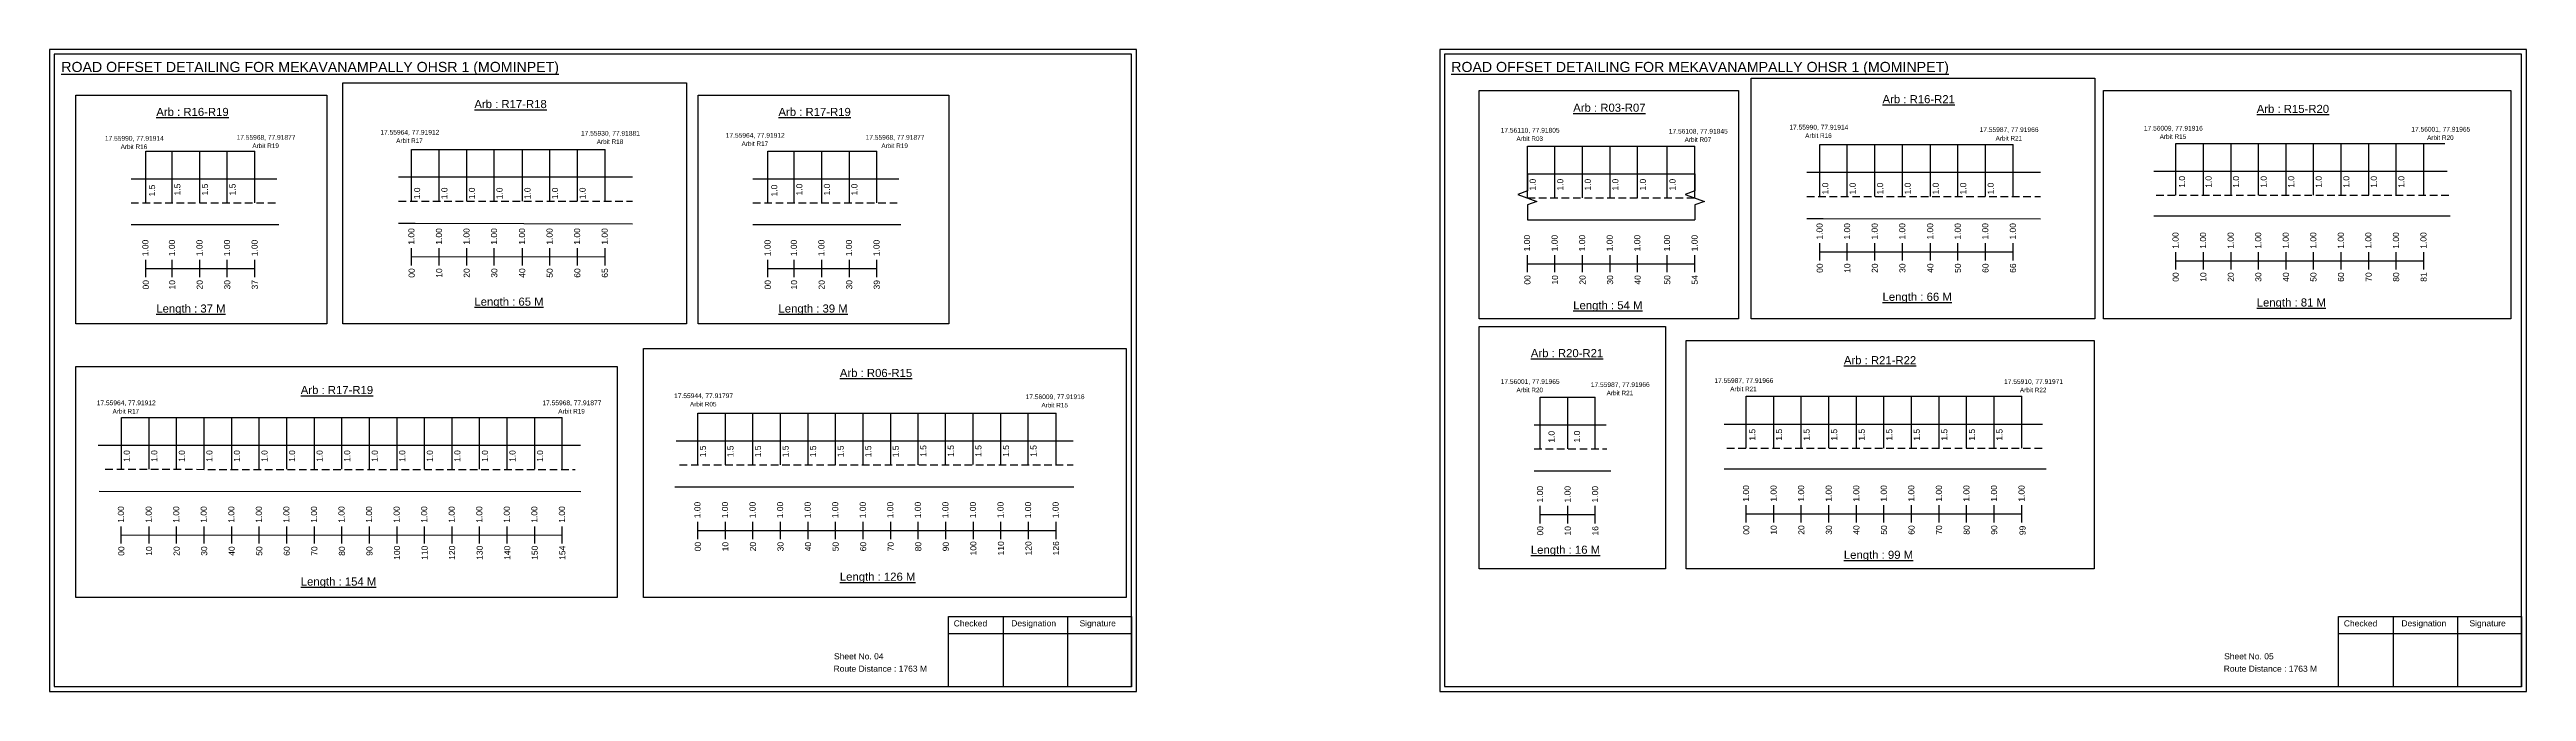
# Model space of a CAD drawing. Header units: inches. Extents: x 1241 to 8862, y 322 to 2472.
# Drawn here: x 6263 to 7486, y 1661 to 1978 of the extents above; entities that cross this region are included whole.
import ezdxf

# ---------------------------------------------------------------- set-up
doc = ezdxf.new("R2010")
doc.units = ezdxf.units.IN
doc.header["$MEASUREMENT"] = 0
doc.linetypes.add('DASHED2', pattern=[0.375, 0.25, -0.125])
for name, color, linetype in [('PDF_Geometry', 7, 'Continuous'), ('PDF_Text', 5, 'Continuous'), ('pipe', 5, 'Continuous')]:
    doc.layers.add(name, color=color, linetype=linetype)
doc.styles.add('PDF Arial', font='arial.ttf')
doc.styles.get("Standard").update_dxf_attribs({"font": 'arial.ttf'})

msp = doc.modelspace()

# ---------------------------------------------------------------- linework, layer by layer
at = {"color": 5}
for p, q in [((6310.6, 1927.8), (6364.4, 1927.8)), ((6441.8, 1928.6), (6537.3, 1928.6)), ((6617.6, 1927.8), (6671.5, 1927.8)), ((6992.6, 1930.2), (7075.2, 1930.2)), ((7136.9, 1931), (7232.3, 1931)), ((7312.7, 1931.6), (7445.4, 1931.6)), ((6583.1, 1798.5), (6759.9, 1798.5)), ((6998.9, 1806.3), (7026.1, 1806.3)), ((7100.6, 1806.8), (7236.6, 1806.8)), ((6298.6, 1796.3), (6516.2, 1796.3))]:
    msp.add_line(p, q, dxfattribs=at)
for p, q in [((6310.6, 1902.3), (6310.6, 1927.8)), ((6323.6, 1902.3), (6323.6, 1927.8)), ((6337.2, 1902.3), (6337.2, 1927.8)), ((6350.8, 1902.3), (6350.8, 1927.8)), ((6364.4, 1902.3), (6364.4, 1927.8)), ((6441.8, 1903), (6441.8, 1928.6)), ((6455.4, 1903), (6455.4, 1928.6)), ((6469, 1903), (6469, 1928.6)), ((6482.6, 1903), (6482.6, 1928.6)), ((6496.5, 1903), (6496.5, 1928.6)), ((6510.1, 1903), (6510.1, 1928.6)), ((6523.7, 1903), (6523.7, 1928.6)), ((6537.3, 1903), (6537.3, 1928.6)), ((6617.6, 1902.3), (6617.6, 1927.8)), ((6630.7, 1902.3), (6630.7, 1927.8)), ((6644.3, 1902.3), (6644.3, 1927.8)), ((6657.9, 1902.3), (6657.9, 1927.8)), ((6671.5, 1902.3), (6671.5, 1927.8)), ((6992.6, 1904.7), (6992.6, 1930.2)), ((7006.2, 1904.7), (7006.2, 1930.2)), ((7019.8, 1904.7), (7019.8, 1930.2)), ((7033.4, 1904.7), (7033.4, 1930.2)), ((7047, 1904.7), (7047, 1930.2)), ((7061.6, 1904.7), (7061.6, 1930.2)), ((7075.2, 1904.7), (7075.2, 1930.2)), ((7136.9, 1905.4), (7136.9, 1931)), ((7150.5, 1905.4), (7150.5, 1931)), ((7164.1, 1905.4), (7164.1, 1931)), ((7177.7, 1905.4), (7177.7, 1931)), ((7191.5, 1905.4), (7191.5, 1931)), ((7205.1, 1905.4), (7205.1, 1931)), ((7218.7, 1905.4), (7218.7, 1931)), ((7232.3, 1905.4), (7232.3, 1931)), ((7312.7, 1906), (7312.7, 1931.6)), ((7326.3, 1906), (7326.3, 1931.6)), ((7339.9, 1906), (7339.9, 1931.6)), ((7353.5, 1906), (7353.5, 1931.6)), ((7367.1, 1906), (7367.1, 1931.6)), ((7380.7, 1906), (7380.7, 1931.6)), ((7394.3, 1906), (7394.3, 1931.6)), ((7407.9, 1906), (7407.9, 1931.6)), ((7421.5, 1906), (7421.5, 1931.6)), ((7435.1, 1906), (7435.1, 1931.6)), ((6303.3, 1914.1), (6375.3, 1914.1)), ((6550.9, 1914.9), (6435.4, 1914.9)), ((6610.3, 1914.1), (6682.3, 1914.1)), ((6992.6, 1916.5), (7075.2, 1916.5)), ((7245.9, 1917.3), (7130.5, 1917.3)), ((7301.8, 1917.9), (7446.6, 1917.9)), ((7448, 1895.7), (7301.8, 1895.7)), ((6303.3, 1891.5), (6376.3, 1891.5)), ((6435.4, 1892.2), (6443.5, 1892.2)), ((6443.5, 1892.2), (6550.9, 1891.9)), ((6610.3, 1891.5), (6683.3, 1891.5)), ((6992.6, 1893.9), (7075.2, 1893.9)), ((7130.5, 1894.6), (7138.6, 1894.6)), ((7138.6, 1894.6), (7245.9, 1894.4)), ((6583.1, 1773), (6583.1, 1798.5)), ((6596.7, 1773), (6596.7, 1798.5)), ((6610.3, 1773), (6610.3, 1798.5)), ((6623.9, 1773), (6623.9, 1798.5)), ((6637.5, 1773), (6637.5, 1798.5)), ((6651.1, 1773), (6651.1, 1798.5)), ((6664.7, 1773), (6664.7, 1798.5)), ((6678.3, 1773), (6678.3, 1798.5)), ((6691.9, 1773), (6691.9, 1798.5)), ((6705.4, 1773.2), (6705.4, 1798.7)), ((6719, 1773.2), (6719, 1798.7)), ((6732.6, 1773.2), (6732.6, 1798.7)), ((6746.2, 1773.2), (6746.2, 1798.7)), ((6759.9, 1773), (6759.9, 1798.5)), ((6998.9, 1780.8), (6998.9, 1806.3)), ((7012.5, 1780.8), (7012.5, 1806.3)), ((7026.1, 1780.8), (7026.1, 1806.3)), ((7100.6, 1781.2), (7100.6, 1806.8)), ((7114.2, 1781.2), (7114.2, 1806.8)), ((7127.8, 1781.2), (7127.8, 1806.8)), ((7141.4, 1781.2), (7141.4, 1806.8)), ((7155, 1781.2), (7155, 1806.8)), ((7168.6, 1781.2), (7168.6, 1806.8)), ((7182.2, 1781.2), (7182.2, 1806.8)), ((7195.8, 1781.2), (7195.8, 1806.8)), ((7209.4, 1781.2), (7209.4, 1806.8)), ((7223, 1781.2), (7223, 1806.8)), ((7236.6, 1781.2), (7236.6, 1806.8)), ((6298.6, 1770.8), (6298.6, 1796.3)), ((6312.2, 1770.8), (6312.2, 1796.3)), ((6325.8, 1770.8), (6325.8, 1796.3)), ((6339.4, 1770.8), (6339.4, 1796.3)), ((6353, 1770.8), (6353, 1796.3)), ((6366.6, 1770.8), (6366.6, 1796.3)), ((6380.2, 1770.8), (6380.2, 1796.3)), ((6393.8, 1770.8), (6393.8, 1796.3)), ((6407.4, 1770.8), (6407.4, 1796.3)), ((6421, 1770.8), (6421, 1796.3)), ((6434.6, 1770.8), (6434.6, 1796.3)), ((6448.2, 1770.8), (6448.2, 1796.3)), ((6461.8, 1770.8), (6461.8, 1796.3)), ((6475.4, 1770.8), (6475.4, 1796.3)), ((6489, 1770.8), (6489, 1796.3)), ((6502.6, 1770.8), (6502.6, 1796.3)), ((6516.2, 1770.8), (6516.2, 1796.3)), ((6995.9, 1792.7), (7031.4, 1792.7)), ((7089.7, 1793.1), (7246.9, 1793.1)), ((6287.1, 1782.7), (6525.2, 1782.7)), ((6572.4, 1784.9), (6768.3, 1784.9)), ((6571.8, 1762.2), (6768.7, 1762.2)), ((6995.9, 1770), (7033.7, 1770)), ((7248.7, 1770.9), (7089.7, 1770.9)), ((6287.5, 1760), (6525.3, 1759.9))]:
    msp.add_line(p, q)
at = {"linetype": 'DASHED2', "ltscale": 15}
for p, q in [((6303.3, 1902.3), (6375.8, 1902.3)), ((6435.4, 1903), (6550.9, 1903)), ((6610.3, 1902.3), (6682.8, 1902.3)), ((6992.6, 1904.7), (7075.2, 1904.7)), ((7130.5, 1905.4), (7245.9, 1905.4)), ((7303, 1906), (7447.4, 1906)), ((6574.1, 1773), (6768.4, 1773)), ((6995.9, 1780.8), (7031.8, 1780.8)), ((7091, 1781.2), (7246.9, 1781.2)), ((6290.6, 1770.8), (6522.5, 1770.6))]:
    msp.add_line(p, q, dxfattribs=at)
at = {"color": 217, "true_color": 0x93278f}
for p, q in [((6310.6, 1865.6), (6310.6, 1874.1)), ((6323.6, 1865.6), (6323.6, 1874.1)), ((6337.2, 1865.6), (6337.2, 1874.1)), ((6350.8, 1865.6), (6350.8, 1874.1)), ((6364.4, 1865.6), (6364.4, 1874.1)), ((6441.8, 1871.4), (6441.8, 1879.9)), ((6441.8, 1875.6), (6537.3, 1875.7)), ((6455.4, 1871.4), (6455.4, 1879.9)), ((6469, 1871.4), (6469, 1879.9)), ((6482.6, 1871.4), (6482.6, 1879.9)), ((6496.5, 1871.4), (6496.5, 1879.9)), ((6510.1, 1871.4), (6510.1, 1879.9)), ((6523.7, 1871.4), (6523.7, 1879.9)), ((6537.3, 1871.4), (6537.3, 1879.9)), ((6617.6, 1865.6), (6617.6, 1874.1)), ((6630.7, 1865.6), (6630.7, 1874.1)), ((6644.3, 1865.6), (6644.3, 1874.1)), ((6657.9, 1865.6), (6657.9, 1874.1)), ((6671.5, 1865.6), (6671.5, 1874.1)), ((6992.6, 1868), (6992.6, 1876.5)), ((6992.6, 1872.2), (7075.2, 1872.2)), ((7006.2, 1868), (7006.2, 1876.5)), ((7019.8, 1868), (7019.8, 1876.5)), ((7033.4, 1868), (7033.4, 1876.5)), ((7047, 1868), (7047, 1876.5)), ((7061.6, 1868), (7061.6, 1876.5)), ((7075.2, 1868), (7075.2, 1876.5)), ((7136.9, 1873.8), (7136.9, 1882.3)), ((7136.9, 1878), (7232.3, 1878.1)), ((7150.5, 1873.8), (7150.5, 1882.3)), ((7164.1, 1873.8), (7164.1, 1882.3)), ((7177.7, 1873.8), (7177.7, 1882.3)), ((7191.5, 1873.8), (7191.5, 1882.3)), ((7205.1, 1873.8), (7205.1, 1882.3)), ((7218.7, 1873.8), (7218.7, 1882.3)), ((7232.3, 1873.8), (7232.3, 1882.3)), ((7312.7, 1869.3), (7312.7, 1877.9)), ((7312.7, 1873.6), (7435.1, 1873.6)), ((7326.3, 1869.3), (7326.3, 1877.9)), ((7339.9, 1869.3), (7339.9, 1877.9)), ((7353.5, 1869.3), (7353.5, 1877.9)), ((7367.1, 1869.3), (7367.1, 1877.9)), ((7380.7, 1869.3), (7380.7, 1877.9)), ((7394.3, 1869.3), (7394.3, 1877.9)), ((7407.9, 1869.3), (7407.9, 1877.9)), ((7421.5, 1869.3), (7421.5, 1877.9)), ((7435.1, 1869.3), (7435.1, 1877.9)), ((6310.6, 1869.8), (6364.4, 1869.8)), ((6617.6, 1869.8), (6671.5, 1869.8)), ((6998.9, 1744.1), (6998.9, 1752.7)), ((7012.5, 1744.1), (7012.5, 1752.7)), ((7026.1, 1744.1), (7026.1, 1752.7)), ((7100.6, 1744.5), (7100.6, 1753.1)), ((7100.6, 1748.8), (7236.6, 1748.8)), ((7114.2, 1744.5), (7114.2, 1753.1)), ((7127.8, 1744.5), (7127.8, 1753.1)), ((7141.4, 1744.5), (7141.4, 1753.1)), ((7155, 1744.5), (7155, 1753.1)), ((7168.6, 1744.5), (7168.6, 1753.1)), ((7182.2, 1744.5), (7182.2, 1753.1)), ((7195.8, 1744.5), (7195.8, 1753.1)), ((7209.4, 1744.5), (7209.4, 1753.1)), ((7223, 1744.5), (7223, 1753.1)), ((7236.6, 1744.5), (7236.6, 1753.1)), ((6298.5, 1734.1), (6298.5, 1742.6)), ((6298.6, 1738.3), (6516.2, 1738.4)), ((6312.2, 1734.1), (6312.2, 1742.6)), ((6325.8, 1734.1), (6325.8, 1742.6)), ((6339.4, 1734.1), (6339.4, 1742.6)), ((6353, 1734.1), (6353, 1742.6)), ((6366.6, 1734.1), (6366.6, 1742.6)), ((6380.2, 1734.1), (6380.2, 1742.6)), ((6393.8, 1734.1), (6393.8, 1742.6)), ((6407.4, 1734.1), (6407.4, 1742.6)), ((6421, 1734.1), (6421, 1742.6)), ((6434.6, 1734.1), (6434.6, 1742.6)), ((6448.2, 1734.1), (6448.2, 1742.6)), ((6461.8, 1734.1), (6461.8, 1742.6)), ((6475.4, 1734.1), (6475.4, 1742.6)), ((6489, 1734.1), (6489, 1742.6)), ((6502.6, 1734.1), (6502.6, 1742.6)), ((6516.2, 1734.1), (6516.2, 1742.6)), ((6583.1, 1736.3), (6583.1, 1744.9)), ((6583.1, 1740.6), (6759.9, 1740.6)), ((6596.7, 1736.3), (6596.7, 1744.9)), ((6610.3, 1736.3), (6610.3, 1744.9)), ((6623.9, 1736.3), (6623.9, 1744.9)), ((6637.5, 1736.3), (6637.5, 1744.9)), ((6651.1, 1736.3), (6651.1, 1744.9)), ((6664.7, 1736.3), (6664.7, 1744.9)), ((6678.3, 1736.3), (6678.3, 1744.9)), ((6691.9, 1736.3), (6691.9, 1744.9)), ((6705.5, 1736.3), (6705.5, 1744.9)), ((6719.1, 1736.3), (6719.1, 1744.9)), ((6732.7, 1736.3), (6732.7, 1744.9)), ((6746.3, 1736.3), (6746.3, 1744.9)), ((6759.9, 1736.3), (6759.9, 1744.9)), ((6998.9, 1748.4), (7026.1, 1748.4))]:
    msp.add_line(p, q, dxfattribs=at)
for points in [[(6407.9, 1961.4), (6577.5, 1961.4), (6577.5, 1842.6), (6407.9, 1842.6)], [(6968.7, 1957.7), (7096.8, 1957.7), (7096.8, 1845), (6968.7, 1845)], [(7103, 1963.8), (7272.6, 1963.8), (7272.6, 1845), (7103, 1845)], [(7276.9, 1957.7), (7478.1, 1957.7), (7478.1, 1845), (7276.9, 1845)], [(6276.1, 1955.3), (6399.9, 1955.3), (6399.9, 1842.6), (6276.1, 1842.6)], [(6583.2, 1955.3), (6707, 1955.3), (6707, 1842.6), (6583.2, 1842.6)], [(6968.7, 1841.2), (7060.7, 1841.2), (7060.7, 1721.6), (6968.7, 1721.6)], [(7071, 1834.3), (7272.3, 1834.3), (7272.3, 1721.6), (7071, 1721.6)], [(6276.1, 1821.5), (6543.3, 1821.5), (6543.3, 1707.5), (6276.1, 1707.5)]]:
    msp.add_lwpolyline(points, close=True)
at = {"linetype": 'Continuous'}
for points in [[(6992.6, 1916.5), (6992.6, 1908.1), (6987.8, 1906.4), (6997.3, 1902.9), (6992.6, 1901.2), (6992.6, 1893.9)], [(7075.2, 1916.5), (7075.2, 1908.1), (7070.5, 1906.4), (7080, 1902.9), (7075.2, 1901.2), (7075.2, 1893.9)]]:
    msp.add_lwpolyline(points, dxfattribs=at)
at = {"layer": 'PDF_Geometry'}
for points in [[(6263.1, 1977.9), (6263.1, 1661.2), (6799.6, 1661.2), (6799.6, 1977.9)], [(6265.4, 1975.6), (6265.4, 1663.6), (6797.1, 1663.6), (6797.1, 1975.6)], [(6949.3, 1977.9), (6949.3, 1661.2), (7485.7, 1661.2), (7485.7, 1977.9)], [(6951.6, 1975.6), (6951.6, 1663.6), (7483.3, 1663.6), (7483.3, 1975.6)]]:
    msp.add_lwpolyline(points, close=True, dxfattribs=at)
at = {"layer": 'PDF_Geometry', "color": 242, "true_color": 0xcc1f26}
for points in [[(6797.1, 1663.5), (6706.8, 1663.5), (6706.8, 1698.1), (6797.1, 1698.1)], [(7483.3, 1663.5), (7393, 1663.5), (7393, 1698.1), (7483.3, 1698.1)]]:
    msp.add_lwpolyline(points, close=True, dxfattribs=at)
for points in [[(6706.8, 1689.7), (6797.1, 1689.7)], [(6733.8, 1698.1), (6733.8, 1663.5)], [(6765.5, 1698.1), (6765.5, 1663.5)], [(7393, 1689.7), (7483.3, 1689.7)], [(7420, 1698.1), (7420, 1663.5)], [(7451.7, 1698.1), (7451.7, 1663.5)]]:
    msp.add_lwpolyline(points, dxfattribs=at)
at = {"layer": 'pipe', "color": 0}
msp.add_lwpolyline([(6556.2, 1830.4), (6794.5, 1830.4), (6794.5, 1707.5), (6556.2, 1707.5)], close=True, dxfattribs=at)

# ---------------------------------------------------------------- texts
at = {"color": 242, "true_color": 0xcd2027}
for s, height, p in [('%%UROAD OFFSET DETAILING FOR MEKAVANAMPALLY OHSR 1 (MOMINPET)', 5, (6268.9, 1966.8)), ('%%UROAD OFFSET DETAILING FOR MEKAVANAMPALLY OHSR 1 (MOMINPET)', 5, (6955, 1966.8)), ('%%UArb : R16-R19', 4, (6315.8, 1945.1)), ('%%UArb : R17-R18', 4, (6472.8, 1949)), ('%%UArb : R17-R19', 4, (6622.9, 1945.1)), ('%%UArb : R03-R07', 4, (7015.2, 1947.2)), ('%%UArb : R16-R21', 4, (7167.9, 1951.4)), ('%%UArb : R15-R20', 4, (7352.6, 1946.6)), ('%%ULength : 37 M', 4, (6315.8, 1848.1)), ('%%ULength : 65 M', 4, (6472.8, 1851.5)), ('%%ULength : 39 M', 4, (6622.9, 1848.1)), ('%%ULength : 54 M', 4, (7015.2, 1849.7)), ('%%ULength : 66 M', 4, (7167.9, 1853.9)), ('%%ULength : 81 M', 4, (7352.6, 1851.1)), ('%%UArb : R20-R21', 4, (6994.3, 1826.1)), ('%%UArb : R21-R22', 4, (7148.8, 1822.6)), ('%%UArb : R17-R19', 4, (6387.1, 1807.9)), ('%%UArb : R06-R15', 4, (6653.2, 1816.3)), ('%%ULength : 16 M', 4, (6994.3, 1729.1)), ('%%ULength : 99 M', 4, (7148.8, 1726.6)), ('%%ULength : 154 M', 4, (6387.1, 1713.4)), ('%%ULength : 126 M', 4, (6653.2, 1715.8))]:
    msp.add_text(s, height=height, dxfattribs=at).set_placement(p)
at = {"color": 5}
for s, height, p in [('17.55990, 77.91914', 2.34, (6290.4, 1932.9)), ('17.55968, 77.91877', 2.34, (6355.4, 1933.4)), ('17.55964, 77.91912', 2.34, (6426.4, 1935.9)), ('Arbit R17', 2.25, (6434.2, 1931.8)), ('17.55930, 77.91881', 2.34, (6525.4, 1935.4)), ('Arbit R18', 2.25, (6533.2, 1931.3)), ('17.55964, 77.91912', 2.34, (6596.9, 1934.4)), ('Arbit R17', 2.25, (6604.7, 1930.3)), ('17.55968, 77.91877', 2.34, (6665.9, 1933.4)), ('17.56110, 77.91805', 2.34, (6979.4, 1936.9)), ('Arbit R03', 2.25, (6987.2, 1932.8)), ('17.56108, 77.91845', 2.34, (7062.4, 1936.4)), ('Arbit R07', 2.25, (7070.2, 1932.3)), ('17.55990, 77.91914', 2.34, (7121.9, 1938.4)), ('Arbit R16', 2.25, (7129.7, 1934.3)), ('17.55987, 77.91966', 2.34, (7215.8, 1937.2)), ('Arbit R21', 2.25, (7223.7, 1933)), ('17.56009, 77.91916', 2.34, (7296.9, 1937.9)), ('Arbit R15', 2.25, (7304.7, 1933.8)), ('17.56001, 77.91965', 2.34, (7428.9, 1937.4)), ('Arbit R20', 2.25, (7436.7, 1933.3)), ('Arbit R16', 2.25, (6298.2, 1928.8)), ('Arbit R19', 2.25, (6363.2, 1929.3)), ('Arbit R19', 2.25, (6673.7, 1929.3)), ('17.56001, 77.91965', 2.34, (6979.4, 1812.9)), ('Arbit R20', 2.25, (6987.2, 1808.8)), ('17.55987, 77.91966', 2.34, (7023.9, 1811.4)), ('Arbit R21', 2.25, (7031.7, 1807.3)), ('17.55987, 77.91966', 2.34, (7084.9, 1813.4)), ('Arbit R21', 2.25, (7092.7, 1809.3)), ('17.55910, 77.91971', 2.34, (7227.9, 1812.9)), ('Arbit R22', 2.25, (7235.7, 1808.8)), ('17.55964, 77.91912', 2.34, (6286.4, 1802.4)), ('Arbit R17', 2.25, (6294.2, 1798.3)), ('17.55968, 77.91877', 2.34, (6506.4, 1802.4)), ('Arbit R19', 2.25, (6514.2, 1798.3)), ('17.55944, 77.91797', 2.34, (6571.4, 1805.9)), ('Arbit R05', 2.25, (6579.2, 1801.8)), ('17.56009, 77.91916', 2.34, (6744.9, 1805.4)), ('Arbit R15', 2.25, (6752.7, 1801.3))]:
    msp.add_text(s, height=height, dxfattribs=at).set_placement(p)
for s, p in [('1.5', (6315.2, 1905.4)), ('1.5', (6327.7, 1905.9)), ('1.5', (6341.3, 1905.9)), ('1.5', (6354.9, 1905.9)), ('1.0', (6446, 1904)), ('1.0', (6459.5, 1904)), ('1.0', (6473.1, 1904)), ('1.0', (6486.7, 1904)), ('1.0', (6500.5, 1904)), ('1.0', (6514.1, 1904)), ('1.0', (6527.7, 1904)), ('1.0', (6622.3, 1905.4)), ('1.0', (6634.7, 1905.9)), ('1.0', (6648.3, 1905.9)), ('1.0', (6661.9, 1905.9)), ('1.0', (6996.7, 1908.3)), ('1.0', (7010.3, 1908.3)), ('1.0', (7023.9, 1908.3)), ('1.0', (7037.5, 1908.3)), ('1.0', (7051.1, 1908.3)), ('1.0', (7065.7, 1908.3)), ('1.0', (7141.1, 1906.4)), ('1.0', (7154.6, 1906.4)), ('1.0', (7168.2, 1906.4)), ('1.0', (7181.8, 1906.4)), ('1.0', (7195.6, 1906.4)), ('1.0', (7209.2, 1906.4)), ('1.0', (7222.8, 1906.4)), ('1.0', (7317.2, 1909.7)), ('1.0', (7330.3, 1909.7)), ('1.0', (7343.9, 1909.7)), ('1.0', (7357.5, 1909.7)), ('1.0', (7371.1, 1909.7)), ('1.0', (7384.7, 1909.7)), ('1.0', (7398.3, 1909.7)), ('1.0', (7411.9, 1909.7)), ('1.0', (7425.5, 1909.7)), ('1.0', (7006, 1783.9)), ('1.0', (7018.6, 1784)), ('1.5', (7105.1, 1784.9)), ('1.5', (7118.3, 1784.9)), ('1.5', (7131.9, 1784.9)), ('1.5', (7145.5, 1784.9)), ('1.5', (7159.1, 1784.9)), ('1.5', (7172.7, 1784.9)), ('1.5', (7186.3, 1784.9)), ('1.5', (7199.9, 1784.9)), ('1.5', (7213.5, 1784.9)), ('1.5', (7227.1, 1784.9)), ('1.0', (6302.7, 1774.4)), ('1.0', (6316.3, 1774.4)), ('1.0', (6329.9, 1774.4)), ('1.0', (6343.5, 1774.4)), ('1.0', (6357.1, 1774.4)), ('1.0', (6370.7, 1774.4)), ('1.0', (6384.3, 1774.4)), ('1.0', (6397.9, 1774.4)), ('1.0', (6411.5, 1774.4)), ('1.0', (6425.1, 1774.4)), ('1.0', (6438.7, 1774.4)), ('1.0', (6452.3, 1774.4)), ('1.0', (6465.9, 1774.4)), ('1.0', (6479.5, 1774.4)), ('1.0', (6493.1, 1774.4)), ('1.0', (6506.7, 1774.4)), ('1.5', (6587.1, 1776.7)), ('1.5', (6600.7, 1776.7)), ('1.5', (6614.3, 1776.7)), ('1.5', (6627.9, 1776.7)), ('1.5', (6641.5, 1776.7)), ('1.5', (6655.1, 1776.7)), ('1.5', (6668.7, 1776.7)), ('1.5', (6682.3, 1776.7)), ('1.5', (6695.9, 1776.9)), ('1.5', (6709.5, 1776.9)), ('1.5', (6723.1, 1776.9)), ('1.5', (6736.7, 1776.9)), ('1.5', (6750.3, 1776.9))]:
    msp.add_text(s, height=3, rotation=90).set_placement(p)
at = {"color": 217, "true_color": 0x93278f}
for s, p in [('1.00', (6311.9, 1875.9)), ('1.00', (6325, 1875.9)), ('1.00', (6338.6, 1875.9)), ('1.00', (6352.2, 1875.9)), ('1.00', (6365.8, 1875.9)), ('1.00', (6443.2, 1881.6)), ('1.00', (6456.8, 1881.6)), ('1.00', (6470.4, 1881.6)), ('1.00', (6484, 1881.6)), ('1.00', (6497.8, 1881.6)), ('1.00', (6511.4, 1881.6)), ('1.00', (6525, 1881.6)), ('1.00', (6538.6, 1881.6)), ('1.00', (6619, 1875.9)), ('1.00', (6632, 1875.9)), ('1.00', (6645.6, 1875.9)), ('1.00', (6659.2, 1875.9)), ('1.00', (6672.8, 1875.9)), ('1.00', (6993.9, 1878.3)), ('1.00', (7007.5, 1878.3)), ('1.00', (7021.1, 1878.3)), ('1.00', (7034.7, 1878.3)), ('1.00', (7048.3, 1878.3)), ('1.00', (7063, 1878.3)), ('1.00', (7076.6, 1878.3)), ('1.00', (7138.3, 1884.1)), ('1.00', (7151.9, 1884.1)), ('1.00', (7165.5, 1884.1)), ('1.00', (7179.1, 1884.1)), ('1.00', (7192.9, 1884.1)), ('1.00', (7206.5, 1884.1)), ('1.00', (7220.1, 1884.1)), ('1.00', (7233.7, 1884.1)), ('1.00', (7314, 1879.6)), ('1.00', (7327.6, 1879.6)), ('1.00', (7341.2, 1879.6)), ('1.00', (7354.8, 1879.6)), ('1.00', (7368.4, 1879.6)), ('1.00', (7382, 1879.6)), ('1.00', (7395.6, 1879.6)), ('1.00', (7409.2, 1879.6)), ('1.00', (7422.8, 1879.6)), ('1.00', (7436.4, 1879.6)), ('00', (7138.4, 1867.7)), ('10', (7152, 1867.7)), ('20', (7165.6, 1867.7)), ('30', (7179.2, 1867.7)), ('40', (7193, 1867.7)), ('50', (7206.6, 1867.7)), ('60', (7220.2, 1867.7)), ('66', (7233.8, 1867.7)), ('00', (6312.1, 1859.5)), ('10', (6325.1, 1859.5)), ('20', (6338.7, 1859.5)), ('30', (6352.3, 1859.5)), ('37', (6365.9, 1859.5)), ('00', (6443.3, 1865.3)), ('10', (6456.9, 1865.3)), ('20', (6470.5, 1865.3)), ('30', (6484.1, 1865.3)), ('40', (6497.9, 1865.3)), ('50', (6511.5, 1865.3)), ('60', (6525.1, 1865.3)), ('65', (6538.7, 1865.3)), ('00', (6619.1, 1859.5)), ('10', (6632.1, 1859.5)), ('20', (6645.7, 1859.5)), ('30', (6659.3, 1859.5)), ('39', (6672.9, 1859.5)), ('00', (6994.1, 1861.9)), ('10', (7007.7, 1861.9)), ('20', (7021.3, 1861.9)), ('30', (7034.9, 1861.9)), ('40', (7048.5, 1861.9)), ('50', (7063.1, 1861.9)), ('54', (7076.7, 1861.9)), ('00', (7314.1, 1863.3)), ('10', (7327.7, 1863.3)), ('20', (7341.3, 1863.3)), ('30', (7354.9, 1863.3)), ('40', (7368.5, 1863.3)), ('50', (7382.1, 1863.3)), ('60', (7395.7, 1863.3)), ('70', (7409.3, 1863.3)), ('80', (7422.9, 1863.3)), ('81', (7436.5, 1863.3)), ('1.00', (7000.3, 1754.4)), ('1.00', (7013.9, 1754.4)), ('1.00', (7027.5, 1754.4)), ('1.00', (7102, 1754.8)), ('1.00', (7115.6, 1754.8)), ('1.00', (7129.2, 1754.8)), ('1.00', (7142.8, 1754.8)), ('1.00', (7156.4, 1754.8)), ('1.00', (7170, 1754.8)), ('1.00', (7183.6, 1754.8)), ('1.00', (7197.2, 1754.8)), ('1.00', (7210.8, 1754.8)), ('1.00', (7224.4, 1754.8)), ('1.00', (7238, 1754.8)), ('1.00', (6299.8, 1744.4)), ('1.00', (6313.5, 1744.4)), ('1.00', (6327.1, 1744.4)), ('1.00', (6340.7, 1744.4)), ('1.00', (6354.3, 1744.4)), ('1.00', (6367.9, 1744.4)), ('1.00', (6381.5, 1744.4)), ('1.00', (6395.1, 1744.4)), ('1.00', (6408.7, 1744.4)), ('1.00', (6422.3, 1744.4)), ('1.00', (6435.9, 1744.4)), ('1.00', (6449.5, 1744.4)), ('1.00', (6463.1, 1744.4)), ('1.00', (6476.7, 1744.4)), ('1.00', (6490.3, 1744.4)), ('1.00', (6503.9, 1744.4)), ('1.00', (6517.5, 1744.4)), ('1.00', (6584.4, 1746.6)), ('1.00', (6598, 1746.6)), ('1.00', (6611.6, 1746.6)), ('1.00', (6625.2, 1746.6)), ('1.00', (6638.8, 1746.6)), ('1.00', (6652.4, 1746.6)), ('1.00', (6666, 1746.6)), ('1.00', (6679.6, 1746.6)), ('1.00', (6693.2, 1746.6)), ('1.00', (6706.8, 1746.6)), ('1.00', (6720.4, 1746.6)), ('1.00', (6734, 1746.6)), ('1.00', (6747.6, 1746.6)), ('1.00', (6761.2, 1746.6)), ('00', (7000.4, 1738.1)), ('10', (7014, 1738.1)), ('16', (7027.6, 1738.1)), ('00', (7102.1, 1738.5)), ('10', (7115.7, 1738.5)), ('20', (7129.3, 1738.5)), ('30', (7142.9, 1738.5)), ('40', (7156.5, 1738.5)), ('50', (7170.1, 1738.5)), ('60', (7183.7, 1738.5)), ('70', (7197.3, 1738.5)), ('80', (7210.9, 1738.5)), ('90', (7224.5, 1738.5)), ('99', (7238.5, 1738.3)), ('00', (6300, 1728.1)), ('10', (6313.7, 1728.1)), ('20', (6327.3, 1728.1)), ('30', (6340.9, 1728.1)), ('40', (6354.5, 1728.1)), ('50', (6368.1, 1728.1)), ('60', (6381.7, 1728.1)), ('70', (6395.3, 1728.1)), ('80', (6408.9, 1728.1)), ('90', (6422.5, 1728.1)), ('100', (6436.1, 1726.1)), ('110', (6449.7, 1726.1)), ('120', (6463.3, 1726.1)), ('130', (6476.9, 1726.1)), ('140', (6490.5, 1726.1)), ('150', (6504.1, 1726.1)), ('154', (6517.7, 1726.1)), ('00', (6584.6, 1730.3)), ('10', (6598.2, 1730.3)), ('20', (6611.8, 1730.3)), ('30', (6625.4, 1730.3)), ('40', (6639, 1730.3)), ('50', (6652.6, 1730.3)), ('60', (6666.2, 1730.3)), ('70', (6679.8, 1730.3)), ('80', (6693.4, 1730.3)), ('90', (6707, 1730.3)), ('100', (6720.6, 1728.3)), ('110', (6734.2, 1728.3)), ('120', (6747.8, 1728.3)), ('126', (6761.4, 1728.3))]:
    msp.add_text(s, height=3, rotation=90, dxfattribs=at).set_placement(p)
for s, p in [('Sheet No. 04', (6650.3, 1677)), ('Sheet No. 05', (7336.5, 1677)), ('Route Distance : 1763 M', (6650.1, 1670.9)), ('Route Distance : 1763 M', (7336.3, 1670.9))]:
    msp.add_text(s, height=3).set_placement(p)
at = {"layer": 'PDF_Text', "color": 7, "attachment_point": 7, "style": 'PDF Arial'}
for s, insert, char_height in [('Checked', (6709.4, 1693.2), 3), ('Designation', (6737.8, 1692.4), 3.001), ('Signature', (6771.5, 1692.4), 3), ('Checked', (7395.6, 1693.2), 3), ('Designation', (7424, 1692.4), 3.001), ('Signature', (7457.6, 1692.4), 3)]:
    msp.add_mtext(s, dxfattribs=dict(at, insert=insert, char_height=char_height))

doc.saveas('drawing.dxf')
